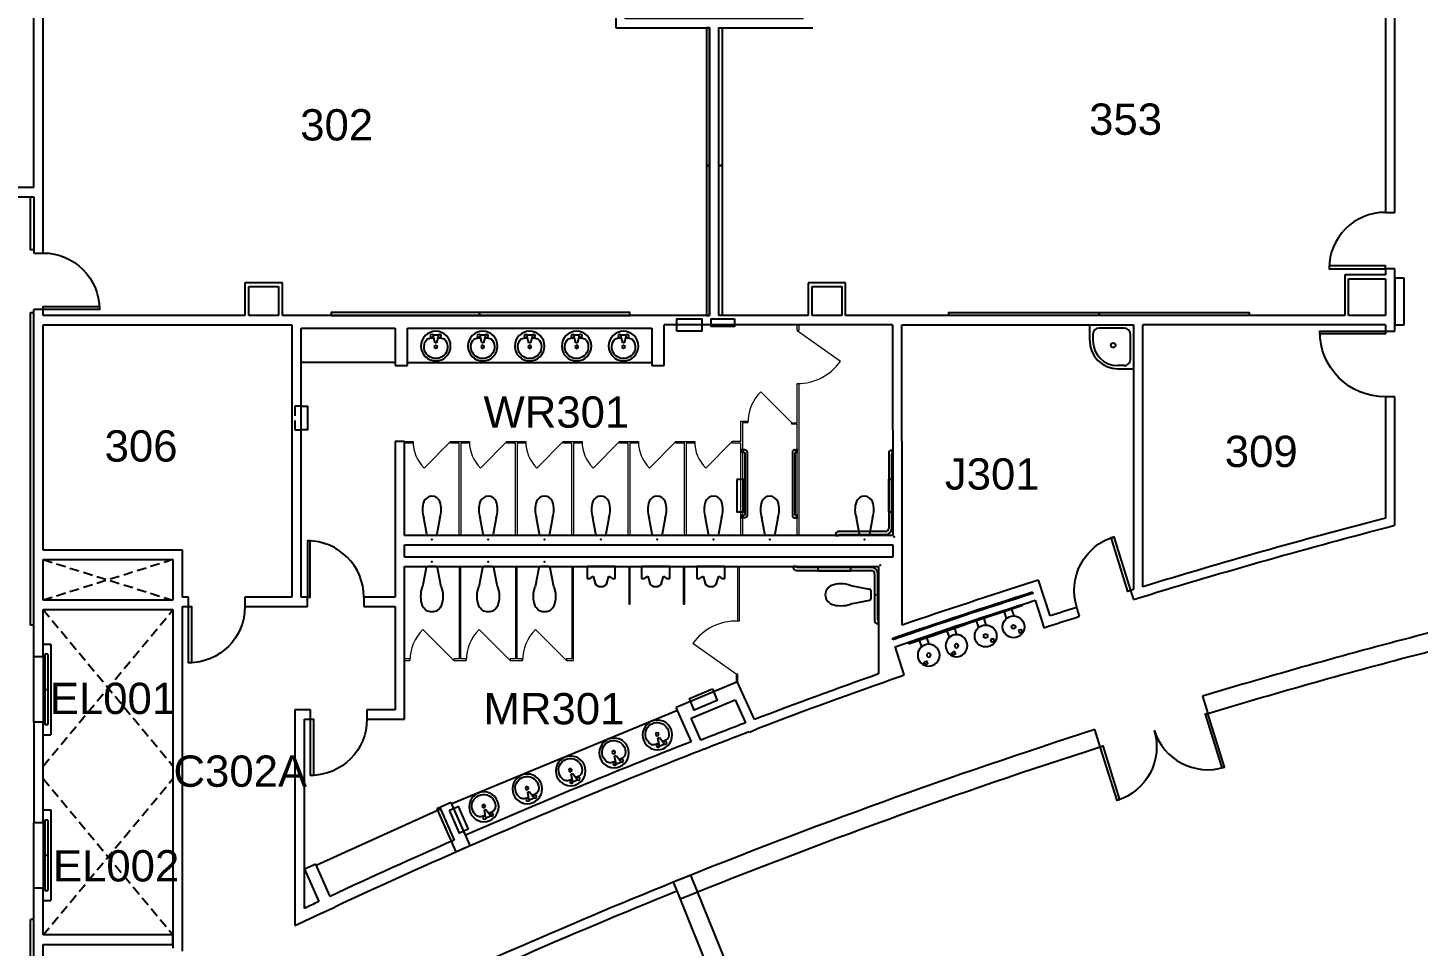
# Model space of a CAD drawing. Header units: inches. Extents: x 0 to 4788, y -1578 to 1209.
# Drawn here: x 1280 to 2169, y -397 to 190 of the extents above; entities that cross this region are included whole.
import ezdxf

# ---------------------------------------------------------------- set-up
doc = ezdxf.new("R2010")
doc.units = ezdxf.units.IN
doc.header["$LTSCALE"] = 48
doc.header["$MEASUREMENT"] = 0
doc.linetypes.add('HIDDEN2', pattern=[0.1875, 0.125, -0.0625])
for name, color, linetype, lineweight in [('A-Anno-Note', 231, 'Continuous', 25), ('A-FLOR-CASE', 3, 'Continuous', 25), ('A-FLOR-FIXT', 3, 'Continuous', 25), ('A-FLOR-PFIX', 3, 'Continuous', 25), ('A-FLOR-TPTN', 4, 'Continuous', 18)]:
    doc.layers.add(name, color=color, linetype=linetype, lineweight=lineweight)
for name, color, linetype in [('a-below', 1, 'Continuous'), ('A-DOOR', 4, 'Continuous'), ('A-FLOR-EVTR', 3, 'Continuous'), ('A-WALL', 5, 'Continuous')]:
    doc.layers.add(name, color=color, linetype=linetype)
doc.styles.add('ATT', font='txt')

# ---------------------------------------------------------------- blocks, each defined once
blk = doc.blocks.new('JANP01')
for p, q in [((-28, -10), (-28, 0)), ((-26, -6), (-26, -10)), ((-6, -2), (-22, -2)), ((-2, -22), (-2, -6)), ((-6, -26), (-10, -26)), ((-10, -28), (0, -28))]:
    blk.add_line(p, q)
blk.add_circle((-13, -13), 1.5)
for centre, radius, start, end in [((-22, -6), 4, 90.00043, 179.99802), ((-6, -6), 4, 0.00175, 89.99777), ((-10, -10), 18, 179.99987, 269.99981), ((-10, -10), 16, 179.99987, 269.99981), ((-6, -22), 4, 269.99658, 359.99928)]:
    blk.add_arc(centre, radius, start, end)
blk = doc.blocks.new('GBP01')
for p, q in [((-55.5, -1), (-55.5, -1.5)), ((-53.3, -1), (-55.5, -1)), ((-53.5, -3.5), (-5.5, -3.5)), ((-53.3, -1.125), (-53.3, -1)), ((-5.5, -1.5), (-52.925, -1.5)), ((-3.5, -5.5), (-3.5, -35.5)), ((-1.5, -35.125), (-1.5, -5.5)), ((-1, -35.5), (-1.125, -35.5)), ((-1, -37.5), (-1, -35.5)), ((-1.5, -37.5), (-1, -37.5))]:
    blk.add_line(p, q)
for centre, radius, start, end in [((-53.5, -1.5), 2, 180.000008, 270.000006), ((-52.925, -1.125), 0.375, 180.000008, 270.000006), ((-5.5, -5.5), 4, 0.000006, 90.000003), ((-5.5, -5.5), 2, 0.000006, 90.000003), ((-1.5, -35.5), 2, 180.000008, 270.000006), ((-1.125, -35.125), 0.375, 180.000008, 270.000006)]:
    blk.add_arc(centre, radius, start, end)
blk.add_point((0, 0))
blk = doc.blocks.new('WCP02')
for p, q in [((3, -2.67), (3, 2.67)), ((3.81, 3.66), (16, 6)), ((16, -6), (3.81, -3.66))]:
    blk.add_line(p, q)
for centre, radius, start, end in [((4, 2.67), 1, 100.8851, 180), ((22, -11.37), 18.38, 70.94899, 109.051), ((25.5, 0), 6.5, 292.61842, 67.38013), ((4, -2.67), 1, 180, 259.1149), ((22, 11.37), 18.38, 250.94899, 289.05101)]:
    blk.add_arc(centre, radius, start, end)
blk.add_point((0, 0))
blk = doc.blocks.new('15PLAV05')
at = {"color": 0, "linetype": 'ByBlock'}
for p, q in [((2.5, -1.5), (2.5, 1.5)), ((7.5, 0.5), (3.5, 1.5)), ((4.5, 1.25), (4.5, 3.741657)), ((7.5, -0.5), (7.5, 0.5)), ((3.5, -1.5), (7.5, -0.5)), ((4.5, -3.741657), (4.5, -1.25))]:
    blk.add_line(p, q, dxfattribs=at)
for centre, radius in [((9.5, 0), 9.5), ((3, 2.5), 1), ((10, 0), 1), ((3, -2.5), 1)]:
    blk.add_circle(centre, radius, dxfattribs=at)
for centre, radius, start, end in [((7.5, 3.741657), 3, 123.748989, 180), ((10, 0), 7.5, 236.251011, 123.748989), ((7.5, -3.741657), 3, 180, 236.251011)]:
    blk.add_arc(centre, radius, start, end, dxfattribs=at)
at = {"color": 0, "linetype": 'ByBlock', "style": 'ATT'}
for tag, p, flags in [('ITEM', (0, -18), 3), ('ROOM_NUMBER', (0, -27), 1)]:
    blk.add_attdef(tag, p, '', height=6, dxfattribs=dict(at, flags=flags))
blk = doc.blocks.new('urnp01')
for p, q in [((-9, -7.5), (-9, 0)), ((-9, 0), (9, 0)), ((9, 0), (9, -7.5)), ((-7, -7.5), (-9, -7.5)), ((-5, -6), (-7, -7.5)), ((-3.69, -10.59), (-5, -6)), ((5, -6), (3.69, -10.59)), ((7, -7.5), (5, -6)), ((9, -7.5), (7, -7.5))]:
    blk.add_line(p, q)
blk.add_arc((0, -8.97), 4.03, 203.68783, 336.31411)
blk.add_point((0, 0))
blk = doc.blocks.new('GBP42')
for p, q in [((-19.75, 0), (-22.25, 0)), ((-22.25, 0), (-22.25, -0.25)), ((-19.75, 0), (-19.75, -0.25)), ((22.25, 0), (19.75, 0)), ((19.75, 0), (19.75, -0.25)), ((22.25, 0), (22.25, -0.25)), ((-22.25, -0.25), (-19.75, -0.25)), ((-21.75, -1.5), (-21.75, -0.25)), ((-20.25, -0.75), (-20.25, -0.25)), ((-20.25, -3), (20.25, -3)), ((-19.5, -1.5), (19.5, -1.5)), ((19.75, -0.25), (22.25, -0.25)), ((20.25, -0.75), (20.25, -0.25)), ((21.75, -1.5), (21.75, -0.25))]:
    blk.add_line(p, q)
for centre, radius, start, end in [((-20.25, -1.5), 1.5, 180, 270), ((-19.5, -0.75), 0.75, 180, 270), ((19.5, -0.75), 0.75, 270, 360), ((20.25, -1.5), 1.5, 270, 360)]:
    blk.add_arc(centre, radius, start, end)
blk = doc.blocks.new('$ELKAYEDFPBM117C')
at = {"layer": 'A-FLOR-FIXT'}
for p, q in [((-19.25, -1), (-19.25, 0)), ((19.25, -1), (19.25, 0)), ((19.25, -1), (-19.25, -1)), ((-11.88, -5.46), (-11.88, -1)), ((-6.88, -5.46), (-6.88, -1)), ((6.88, -5.46), (6.88, -1)), ((11.88, -5.46), (11.88, -1)), ((-7.02, -16.66), (-7.02, -15.34)), ((-5.68, -15.25), (-6.73, -15.09)), ((-5.68, -16.75), (-6.73, -16.91)), ((11.73, -16.66), (11.73, -15.34)), ((13.07, -15.25), (12.02, -15.09)), ((13.07, -16.75), (12.02, -16.91))]:
    blk.add_line(p, q, dxfattribs=at)
for centre, radius in [((-9.38, -12), 7), ((9.38, -12), 7), ((-9.38, -12), 1.25), ((9.38, -12), 1.25)]:
    blk.add_circle(centre, radius, dxfattribs=at)
for centre, radius, start, end in [((-6.77, -15.34), 0.25, 81.31851, 180), ((-6.77, -16.66), 0.25, 180, 278.68191), ((-5.68, -16), 0.75, 269.99697, 90), ((11.98, -15.34), 0.25, 81.31851, 180), ((11.98, -16.66), 0.25, 180, 278.68191), ((13.07, -16), 0.75, 269.99697, 90)]:
    blk.add_arc(centre, radius, start, end, dxfattribs=at)
blk = doc.blocks.new('*U419')
at = {"linetype": 'ByBlock', "lineweight": -2}
for p, q in [((83.66, 0), (6.2, 0)), ((83.66, -6), (83.66, 0)), ((129.66, 0), (125.66, 0)), ((165.66, 0), (161.66, 0)), ((165.66, -6), (165.66, 0)), ((423.66, 0), (201.66, 0)), ((534.66, 0), (429.66, 0)), ((556.16, 0), (537.16, 0)), ((677.66, 0), (558.66, 0)), ((717.66, 0), (713.66, 0)), ((726.66, 0), (723.66, 0)), ((726.66, -6), (726.66, 0)), ((1.57, -6), (83.66, -6)), ((125.66, 0), (125.66, -6)), ((125.66, -6), (159.16, -6)), ((159.16, 0), (135.66, 0)), ((159.16, -6), (165.66, -6)), ((201.66, 0), (201.66, -6)), ((201.66, -6), (535.91, -6)), ((535.91, -6), (677.66, -6)), ((677.66, -6), (677.66, 0)), ((713.66, 0), (713.66, -6)), ((713.66, -6), (726.66, -6))]:
    blk.add_line(p, q, dxfattribs=at)
at = {"lineweight": -2}
for p, q in [((83.66, 0), (6.2, 0)), ((83.66, -6), (83.66, 0)), ((129.66, 0), (125.66, 0)), ((165.66, 0), (161.66, 0)), ((165.66, -6), (165.66, 0)), ((423.66, 0), (201.66, 0)), ((534.66, 0), (429.66, 0)), ((556.16, 0), (537.16, 0)), ((677.66, 0), (558.66, 0)), ((717.66, 0), (713.66, 0)), ((726.66, 0), (723.66, 0)), ((726.66, -6), (726.66, 0)), ((1.57, -6), (83.66, -6)), ((125.66, 0), (125.66, -6)), ((125.66, -6), (159.16, -6)), ((159.16, 0), (135.66, 0)), ((159.16, -6), (165.66, -6)), ((201.66, 0), (201.66, -6)), ((201.66, -6), (535.91, -6)), ((535.91, -6), (677.66, -6)), ((677.66, -6), (677.66, 0)), ((713.66, 0), (713.66, -6)), ((713.66, -6), (726.66, -6))]:
    blk.add_line(p, q, dxfattribs=at)
blk = doc.blocks.new('*U423')
at = {"linetype": 'ByBlock', "lineweight": -2}
for p, q in [((26, 0), (0, 0)), ((0, -6), (26, -6)), ((26, -6), (26, 0)), ((62, 0), (62, -6)), ((66, 0), (62, 0)), ((62, -6), (66, -6))]:
    blk.add_line(p, q, dxfattribs=at)
at = {"lineweight": -2}
for p, q in [((26, 0), (0, 0)), ((0, -6), (26, -6)), ((26, -6), (26, 0)), ((62, 0), (62, -6)), ((66, 0), (62, 0)), ((62, -6), (66, -6))]:
    blk.add_line(p, q, dxfattribs=at)
blk = doc.blocks.new('*U432')
at = {"linetype": 'ByBlock', "lineweight": -2}
for p, q in [((190, 0), (6, 0)), ((6, -6), (190, -6))]:
    blk.add_line(p, q, dxfattribs=at)
at = {"lineweight": -2}
for p, q in [((190, 0), (6, 0)), ((6, -6), (190, -6))]:
    blk.add_line(p, q, dxfattribs=at)
blk = doc.blocks.new('*U435')
at = {"linetype": 'ByBlock', "lineweight": -2}
for p, q in [((0, 0), (155, 0)), ((309, 0), (161, 0)), ((315, 0), (367.75, 0)), ((367.75, 0), (461, 0)), ((0, -6), (23.5, -6)), ((26, -6), (315, -6)), ((315, -6), (345, -6)), ((347.5, -6), (366.5, -6)), ((369, -6), (426, -6)), ((432, -6), (469, -6))]:
    blk.add_line(p, q, dxfattribs=at)
at = {"lineweight": -2}
for p, q in [((0, 0), (155, 0)), ((309, 0), (161, 0)), ((315, 0), (367.75, 0)), ((367.75, 0), (461, 0)), ((0, -6), (23.5, -6)), ((26, -6), (315, -6)), ((315, -6), (345, -6)), ((347.5, -6), (366.5, -6)), ((369, -6), (426, -6)), ((432, -6), (469, -6))]:
    blk.add_line(p, q, dxfattribs=at)
blk = doc.blocks.new('*U528')
at = {"linetype": 'ByBlock', "lineweight": -2}
for p, q in [((0, 0), (0, -6)), ((0, 0), (62, 0)), ((0, -6), (30, -6)), ((36, -6), (62, -6)), ((62, 0), (222, 0)), ((68, -6), (212, -6)), ((218, -6), (222, -6)), ((222, -6), (222, 0)), ((258, 0), (258, -6)), ((294, 0), (258, 0)), ((258, -6), (506, -6)), ((300, 0), (617, 0)), ((512, -6), (617, -6)), ((617, 0), (806, 0)), ((619.5, -6), (638.5, -6)), ((641, -6), (800, -6))]:
    blk.add_line(p, q, dxfattribs=at)
at = {"lineweight": -2}
for p, q in [((0, 0), (0, -6)), ((0, 0), (62, 0)), ((0, -6), (30, -6)), ((36, -6), (62, -6)), ((62, 0), (222, 0)), ((68, -6), (212, -6)), ((218, -6), (222, -6)), ((222, -6), (222, 0)), ((258, 0), (258, -6)), ((294, 0), (258, 0)), ((258, -6), (506, -6)), ((300, 0), (617, 0)), ((512, -6), (617, -6)), ((617, 0), (806, 0)), ((619.5, -6), (638.5, -6)), ((641, -6), (800, -6))]:
    blk.add_line(p, q, dxfattribs=at)
blk = doc.blocks.new('*U504')
at = {"linetype": 'ByBlock', "lineweight": -2}
for p, q in [((7, 0), (-3, 0)), ((7, -6), (7, 0)), ((43, 0), (43, -6)), ((101, 0), (43, 0)), ((167, 0), (107, 0)), ((213, 0), (203, 0)), ((3, -6), (7, -6)), ((43, -6), (167, -6)), ((167, -6), (167, 0)), ((203, 0), (203, -6)), ((203, -6), (207, -6))]:
    blk.add_line(p, q, dxfattribs=at)
at = {"lineweight": -2}
for p, q in [((7, 0), (-3, 0)), ((7, -6), (7, 0)), ((43, 0), (43, -6)), ((101, 0), (43, 0)), ((167, 0), (107, 0)), ((213, 0), (203, 0)), ((3, -6), (7, -6)), ((43, -6), (167, -6)), ((167, -6), (167, 0)), ((203, 0), (203, -6)), ((203, -6), (207, -6))]:
    blk.add_line(p, q, dxfattribs=at)
blk = doc.blocks.new('*U506')
at = {"linetype": 'ByBlock', "lineweight": -2}
for p, q in [((54.04, 3), (-6, 3)), ((120.04, 3), (60.04, 3)), ((0, -3), (114.04, -3))]:
    blk.add_line(p, q, dxfattribs=at)
at = {"lineweight": -2}
for p, q in [((54.04, 3), (-6, 3)), ((120.04, 3), (60.04, 3)), ((0, -3), (114.04, -3))]:
    blk.add_line(p, q, dxfattribs=at)
blk = doc.blocks.new('*U518')
at = {"linetype": 'ByBlock', "lineweight": -2}
for p, q in [((23.5, 0), (0, 0)), ((0, -2.5), (26, -2.5))]:
    blk.add_line(p, q, dxfattribs=at)
at = {"lineweight": -2}
for p, q in [((23.5, 0), (0, 0)), ((0, -2.5), (26, -2.5))]:
    blk.add_line(p, q, dxfattribs=at)
blk = doc.blocks.new('*U519')
at = {"linetype": 'ByBlock', "lineweight": -2}
for p, q in [((32, 1.25), (6, 1.25)), ((6, -1.25), (29.5, -1.25))]:
    blk.add_line(p, q, dxfattribs=at)
at = {"lineweight": -2}
for p, q in [((32, 1.25), (6, 1.25)), ((6, -1.25), (29.5, -1.25))]:
    blk.add_line(p, q, dxfattribs=at)
blk = doc.blocks.new('*U449')
at = {"linetype": 'ByBlock', "lineweight": -2}
for p, q in [((20.25, 0), (1.25, 0)), ((-1.25, -2.5), (22.75, -2.5))]:
    blk.add_line(p, q, dxfattribs=at)
at = {"lineweight": -2}
for p, q in [((20.25, 0), (1.25, 0)), ((-1.25, -2.5), (22.75, -2.5))]:
    blk.add_line(p, q, dxfattribs=at)
blk = doc.blocks.new('*U450')
at = {"linetype": 'ByBlock', "lineweight": -2}
for p, q in [((18.5, 1.25), (-2.5, 1.25)), ((0, -1.25), (18.5, -1.25))]:
    blk.add_line(p, q, dxfattribs=at)
at = {"lineweight": -2}
for p, q in [((18.5, 1.25), (-2.5, 1.25)), ((0, -1.25), (18.5, -1.25))]:
    blk.add_line(p, q, dxfattribs=at)
blk = doc.blocks.new('*U451')
at = {"linetype": 'ByBlock', "lineweight": -2}
for p, q in [((27, 1.25), (6, 1.25)), ((6, -1.25), (24.5, -1.25))]:
    blk.add_line(p, q, dxfattribs=at)
at = {"lineweight": -2}
for p, q in [((27, 1.25), (6, 1.25)), ((6, -1.25), (24.5, -1.25))]:
    blk.add_line(p, q, dxfattribs=at)
blk = doc.blocks.new('*U452')
at = {"linetype": 'ByBlock', "lineweight": -2}
for p, q in [((-1.25, -2.5), (22.75, -2.5)), ((20.25, 0), (1.25, 0))]:
    blk.add_line(p, q, dxfattribs=at)
at = {"lineweight": -2}
for p, q in [((-1.25, -2.5), (22.75, -2.5)), ((20.25, 0), (1.25, 0))]:
    blk.add_line(p, q, dxfattribs=at)
blk = doc.blocks.new('*U453')
at = {"linetype": 'ByBlock', "lineweight": -2}
for p, q in [((27, 1.25), (6, 1.25)), ((6, -1.25), (24.5, -1.25))]:
    blk.add_line(p, q, dxfattribs=at)
at = {"lineweight": -2}
for p, q in [((27, 1.25), (6, 1.25)), ((6, -1.25), (24.5, -1.25))]:
    blk.add_line(p, q, dxfattribs=at)
blk = doc.blocks.new('*U131')
at = {"linetype": 'ByBlock', "lineweight": -2}
for p, q in [((175.48, 0), (6.28, 0)), ((8.11, -6), (175.48, -6))]:
    blk.add_line(p, q, dxfattribs=at)
at = {"lineweight": -2}
for p, q in [((175.48, 0), (6.28, 0)), ((8.11, -6), (175.48, -6))]:
    blk.add_line(p, q, dxfattribs=at)
blk = doc.blocks.new('*U132')
at = {"linetype": 'ByBlock', "lineweight": -2}
for p, q in [((0, 0), (103.22, 0)), ((9.98, -6), (67.22, -6)), ((73.22, -6), (103.22, -6)), ((103.22, -6), (103.22, 0))]:
    blk.add_line(p, q, dxfattribs=at)
at = {"lineweight": -2}
for p, q in [((0, 0), (103.22, 0)), ((9.98, -6), (67.22, -6)), ((73.22, -6), (103.22, -6)), ((103.22, -6), (103.22, 0))]:
    blk.add_line(p, q, dxfattribs=at)
blk = doc.blocks.new('*U133')
at = {"linetype": 'ByBlock', "lineweight": -2}
for p, q in [((0, 0), (0, -6)), ((64, 0), (0, 0)), ((0, -6), (64, -6)), ((64, -6), (64, 0))]:
    blk.add_line(p, q, dxfattribs=at)
at = {"lineweight": -2}
for p, q in [((0, 0), (0, -6)), ((64, 0), (0, 0)), ((0, -6), (64, -6)), ((64, -6), (64, 0))]:
    blk.add_line(p, q, dxfattribs=at)
blk = doc.blocks.new('*U134')
at = {"linetype": 'ByBlock', "lineweight": -2}
for p, q in [((24, 0), (-6, 0)), ((250.35, 0), (30, 0)), ((0, -6), (26, -6)), ((32, -6), (248.35, -6))]:
    blk.add_line(p, q, dxfattribs=at)
at = {"lineweight": -2}
for p, q in [((24, 0), (-6, 0)), ((250.35, 0), (30, 0)), ((0, -6), (26, -6)), ((32, -6), (248.35, -6))]:
    blk.add_line(p, q, dxfattribs=at)
blk = doc.blocks.new('*U135')
at = {"linetype": 'ByBlock', "lineweight": -2}
for p, q in [((167.75, -2.46), (167.47, 3.53)), ((203.43, 5.21), (203.71, -0.78)), ((227.65, 0.52), (227.3, 6.51)), ((0, 0), (-6.2, 0)), ((-1.57, -6), (0, -6)), ((165.77, -2.55), (167.61, -2.47))]:
    blk.add_line(p, q, dxfattribs=at)
at = {"lineweight": -2}
for p, q in [((167.75, -2.46), (167.47, 3.53)), ((203.43, 5.21), (203.71, -0.78)), ((227.65, 0.52), (227.3, 6.51)), ((0, 0), (-6.2, 0)), ((-1.57, -6), (0, -6)), ((165.77, -2.55), (167.61, -2.47))]:
    blk.add_line(p, q, dxfattribs=at)
at = {"linetype": 'ByBlock', "lineweight": -2, "extrusion": (0, 0, -1)}
for start, end in [(267.58358, 270), (266.71938, 267.06428)]:
    blk.add_arc((0, 3972), 3972, start, end, dxfattribs=at)
at = {"lineweight": -2, "extrusion": (0, 0, -1)}
for start, end in [(267.58358, 270), (266.71938, 267.06428)]:
    blk.add_arc((0, 3972), 3972, start, end, dxfattribs=at)
at = {"linetype": 'ByBlock', "lineweight": -2}
for start, end in [(272.93533, 273.19398), (273.28039, 273.28062), (270, 272.29787), (272.41482, 272.41681)]:
    blk.add_arc((0, 3972), 3978, start, end, dxfattribs=at)
at = {"lineweight": -2}
for start, end in [(272.93533, 273.19398), (273.28039, 273.28062), (270, 272.29787), (272.41482, 272.41681)]:
    blk.add_arc((0, 3972), 3978, start, end, dxfattribs=at)
blk = doc.blocks.new('*U136')
at = {"linetype": 'ByBlock', "lineweight": -2}
for p, q in [((0, 0), (0, -6)), ((83, 0), (0, 0)), ((0, -6), (83, -6))]:
    blk.add_line(p, q, dxfattribs=at)
at = {"lineweight": -2}
for p, q in [((0, 0), (0, -6)), ((83, 0), (0, 0)), ((0, -6), (83, -6))]:
    blk.add_line(p, q, dxfattribs=at)
blk = doc.blocks.new('*U137')
at = {"linetype": 'ByBlock', "lineweight": -2}
for p, q in [((18, 0), (-6, 0)), ((0, -6), (18, -6)), ((18, -6), (18, 0)), ((54, 0), (54, -6)), ((58, 0), (54, 0)), ((54, -6), (64, -6))]:
    blk.add_line(p, q, dxfattribs=at)
at = {"lineweight": -2}
for p, q in [((18, 0), (-6, 0)), ((0, -6), (18, -6)), ((18, -6), (18, 0)), ((54, 0), (54, -6)), ((58, 0), (54, 0)), ((54, -6), (64, -6))]:
    blk.add_line(p, q, dxfattribs=at)
blk = doc.blocks.new('*U138')
at = {"linetype": 'ByBlock', "lineweight": -2}
for p, q in [((137.87, 0), (0, 0)), ((10.86, -6), (131.87, -6))]:
    blk.add_line(p, q, dxfattribs=at)
at = {"lineweight": -2}
for p, q in [((137.87, 0), (0, 0)), ((10.86, -6), (131.87, -6))]:
    blk.add_line(p, q, dxfattribs=at)
blk = doc.blocks.new('*U139')
at = {"linetype": 'ByBlock', "lineweight": -2}
for p, q in [((20, 0), (0, 0)), ((20, -6), (20, 0)), ((56, 0), (56, -6)), ((96, 0), (56, 0)), ((96, -6), (96, 0)), ((132, 0), (132, -6)), ((136, 0), (132, 0)), ((0, -6), (20, -6)), ((56, -6), (60, -6)), ((66, -6), (96, -6)), ((132, -6), (136, -6))]:
    blk.add_line(p, q, dxfattribs=at)
at = {"lineweight": -2}
for p, q in [((20, 0), (0, 0)), ((20, -6), (20, 0)), ((56, 0), (56, -6)), ((96, 0), (56, 0)), ((96, -6), (96, 0)), ((132, 0), (132, -6)), ((136, 0), (132, 0)), ((0, -6), (20, -6)), ((56, -6), (60, -6)), ((66, -6), (96, -6)), ((132, -6), (136, -6))]:
    blk.add_line(p, q, dxfattribs=at)
blk = doc.blocks.new('*U140')
at = {"linetype": 'ByBlock', "lineweight": -2}
for p, q in [((180, 0), (6, 0)), ((6, -6), (178, -6))]:
    blk.add_line(p, q, dxfattribs=at)
at = {"lineweight": -2}
for p, q in [((180, 0), (6, 0)), ((6, -6), (178, -6))]:
    blk.add_line(p, q, dxfattribs=at)
blk = doc.blocks.new('*U149')
at = {"linetype": 'ByBlock', "lineweight": -2}
for p, q in [((89, 0), (6, 0)), ((0, -6), (89, -6))]:
    blk.add_line(p, q, dxfattribs=at)
at = {"lineweight": -2}
for p, q in [((89, 0), (6, 0)), ((0, -6), (89, -6))]:
    blk.add_line(p, q, dxfattribs=at)
blk = doc.blocks.new('*U156')
at = {"linetype": 'ByBlock', "lineweight": -2}
for p, q in [((89, 0), (6, 0)), ((6, -6), (89, -6))]:
    blk.add_line(p, q, dxfattribs=at)
at = {"lineweight": -2}
for p, q in [((89, 0), (6, 0)), ((6, -6), (89, -6))]:
    blk.add_line(p, q, dxfattribs=at)
blk = doc.blocks.new('*U164')
at = {"linetype": 'ByBlock', "lineweight": -2}
for p, q in [((0, 0), (0, -30)), ((6, 0), (0, 0)), ((6, -30), (6, 0)), ((0, -30), (6, -30))]:
    blk.add_line(p, q, dxfattribs=at)
at = {"lineweight": -2}
for p, q in [((0, 0), (0, -30)), ((6, 0), (0, 0)), ((6, -30), (6, 0)), ((0, -30), (6, -30))]:
    blk.add_line(p, q, dxfattribs=at)
blk = doc.blocks.new('*U172')
at = {"linetype": 'ByBlock', "lineweight": -2}
for p, q in [((18.5, 1.25), (-2.5, 1.25)), ((0, -1.25), (18.5, -1.25))]:
    blk.add_line(p, q, dxfattribs=at)
at = {"lineweight": -2}
for p, q in [((18.5, 1.25), (-2.5, 1.25)), ((0, -1.25), (18.5, -1.25))]:
    blk.add_line(p, q, dxfattribs=at)
blk = doc.blocks.new('*U177')
at = {"linetype": 'ByBlock', "lineweight": -2}
for p, q in [((159, 0), (0, 0)), ((0, -6), (6, -6)), ((8.5, -6), (27.5, -6)), ((30, -6), (159, -6))]:
    blk.add_line(p, q, dxfattribs=at)
at = {"lineweight": -2}
for p, q in [((159, 0), (0, 0)), ((0, -6), (6, -6)), ((8.5, -6), (27.5, -6)), ((30, -6), (159, -6))]:
    blk.add_line(p, q, dxfattribs=at)
blk = doc.blocks.new('*U182')
at = {"linetype": 'ByBlock', "lineweight": -2}
for p, q in [((264.17, 8.97), (261.49, 8.79)), ((264.3, 7.23), (264.17, 8.97)), ((224.6, 0.47), (224.23, 6.46)), ((260.16, 8.7), (260.53, 2.71)), ((261.89, 2.8), (264.44, 2.98)), ((266.23, 7.4), (264.3, 7.23)), ((264.44, 2.98), (266.23, 7.4)), ((-12.13, -6), (0, -6))]:
    blk.add_line(p, q, dxfattribs=at)
at = {"lineweight": -2}
for p, q in [((264.17, 8.97), (261.49, 8.79)), ((264.3, 7.23), (264.17, 8.97)), ((224.6, 0.47), (224.23, 6.46)), ((260.16, 8.7), (260.53, 2.71)), ((261.89, 2.8), (264.44, 2.98)), ((266.23, 7.4), (264.3, 7.23)), ((264.44, 2.98), (266.23, 7.4)), ((-12.13, -6), (0, -6))]:
    blk.add_line(p, q, dxfattribs=at)
at = {"linetype": 'ByBlock', "lineweight": -2, "extrusion": (0, 0, -1)}
for start, end in [(266.6989, 270), (266.14965, 266.1692)]:
    blk.add_arc((0, 3894), 3894, start, end, dxfattribs=at)
at = {"lineweight": -2, "extrusion": (0, 0, -1)}
for start, end in [(266.6989, 270), (266.14965, 266.1692)]:
    blk.add_arc((0, 3894), 3894, start, end, dxfattribs=at)
at = {"linetype": 'ByBlock', "lineweight": -2}
for start, end in [(270, 273.30151), (273.8304, 273.85035)]:
    blk.add_arc((0, 3894), 3900, start, end, dxfattribs=at)
at = {"lineweight": -2}
for start, end in [(270, 273.30151), (273.8304, 273.85035)]:
    blk.add_arc((0, 3894), 3900, start, end, dxfattribs=at)
blk = doc.blocks.new('*U183')
at = {"linetype": 'ByBlock', "lineweight": -2}
for p, q in [((499.89, 32.22), (498.41, 43.62)), ((0, 11.5), (-8.36, 11.5)), ((142.5, 2.61), (141.97, 14.1)), ((213.9, 17.4), (214.42, 5.91)), ((-20.39, 0), (0, 0))]:
    blk.add_line(p, q, dxfattribs=at)
at = {"lineweight": -2}
for p, q in [((499.89, 32.22), (498.41, 43.62)), ((0, 11.5), (-8.36, 11.5)), ((142.5, 2.61), (141.97, 14.1)), ((213.9, 17.4), (214.42, 5.91)), ((-20.39, 0), (0, 0))]:
    blk.add_line(p, q, dxfattribs=at)
at = {"linetype": 'ByBlock', "lineweight": -2, "extrusion": (0, 0, -1)}
for start, end in [(262.62434, 266.84181), (267.90437, 270)]:
    blk.add_arc((0, 3894), 3882.5, start, end, dxfattribs=at)
at = {"lineweight": -2, "extrusion": (0, 0, -1)}
for start, end in [(262.62434, 266.84181), (267.90437, 270)]:
    blk.add_arc((0, 3894), 3882.5, start, end, dxfattribs=at)
at = {"linetype": 'ByBlock', "lineweight": -2}
for start, end in [(273.15662, 277.37566), (270, 272.0972)]:
    blk.add_arc((0, 3894), 3894, start, end, dxfattribs=at)
at = {"lineweight": -2}
for start, end in [(273.15662, 277.37566), (270, 272.0972)]:
    blk.add_arc((0, 3894), 3894, start, end, dxfattribs=at)
blk = doc.blocks.new('*U184')
at = {"linetype": 'ByBlock', "lineweight": -2}
for p, q in [((0, 0), (0, -12.12)), ((327.5, 0), (0, 0)), ((0, -12.12), (333.51, -12.12))]:
    blk.add_line(p, q, dxfattribs=at)
at = {"lineweight": -2}
for p, q in [((0, 0), (0, -12.12)), ((327.5, 0), (0, 0)), ((0, -12.12), (333.51, -12.12))]:
    blk.add_line(p, q, dxfattribs=at)
blk = doc.blocks.new('*U186')
at = {"linetype": 'ByBlock', "lineweight": -2}
for p, q in [((0, -6), (97.5, -6)), ((72, 0), (6, 0)), ((177.5, 0), (78, 0)), ((103.5, -6), (111.5, -6)), ((117.5, -6), (177.5, -6)), ((177.5, -6), (177.5, 0))]:
    blk.add_line(p, q, dxfattribs=at)
at = {"lineweight": -2}
for p, q in [((0, -6), (97.5, -6)), ((72, 0), (6, 0)), ((177.5, 0), (78, 0)), ((103.5, -6), (111.5, -6)), ((117.5, -6), (177.5, -6)), ((177.5, -6), (177.5, 0))]:
    blk.add_line(p, q, dxfattribs=at)
blk = doc.blocks.new('*U187')
at = {"linetype": 'ByBlock', "lineweight": -2}
for p, q in [((0, 0), (0, -6)), ((0.09, 0), (0, 0)), ((0, -6), (0.09, -6)), ((6.09, -6), (318.17, -6)), ((318.17, 0), (15.17, 0))]:
    blk.add_line(p, q, dxfattribs=at)
at = {"lineweight": -2}
for p, q in [((0, 0), (0, -6)), ((0.09, 0), (0, 0)), ((0, -6), (0.09, -6)), ((6.09, -6), (318.17, -6)), ((318.17, 0), (15.17, 0))]:
    blk.add_line(p, q, dxfattribs=at)
blk = doc.blocks.new('*U188')
at = {"linetype": 'ByBlock', "lineweight": -2}
for p, q in [((312.07, 0), (0, 0)), ((0, -6), (312.07, -6))]:
    blk.add_line(p, q, dxfattribs=at)
at = {"lineweight": -2}
for p, q in [((312.07, 0), (0, 0)), ((0, -6), (312.07, -6))]:
    blk.add_line(p, q, dxfattribs=at)
blk = doc.blocks.new('*U189')
at = {"linetype": 'ByBlock', "lineweight": -2, "extrusion": (0, 0, -1)}
for start, end in [(265.92882, 266.21827), (267.70271, 269.99987), (266.3337, 267.64114)]:
    blk.add_arc((0, 3971.75), 3971.75, start, end, dxfattribs=at)
at = {"lineweight": -2, "extrusion": (0, 0, -1)}
for start, end in [(265.92882, 266.21827), (267.70271, 269.99987), (266.3337, 267.64114)]:
    blk.add_arc((0, 3971.75), 3971.75, start, end, dxfattribs=at)
at = {"linetype": 'ByBlock', "lineweight": -2}
for start, end in [(272.4122, 273.66429), (273.77951, 273.92607), (270.04797, 272.29701)]:
    blk.add_arc((0, 3971.75), 3979, start, end, dxfattribs=at)
at = {"lineweight": -2}
for start, end in [(272.4122, 273.66429), (273.77951, 273.92607), (270.04797, 272.29701)]:
    blk.add_arc((0, 3971.75), 3979, start, end, dxfattribs=at)
blk = doc.blocks.new('*U190')
at = {"linetype": 'ByBlock', "lineweight": -2}
for p, q in [((24, 0), (0, 0)), ((0, 0), (0, -8)), ((0, -8), (24, -8))]:
    blk.add_line(p, q, dxfattribs=at)
at = {"lineweight": -2}
for p, q in [((24, 0), (0, 0)), ((0, 0), (0, -8)), ((0, -8), (24, -8))]:
    blk.add_line(p, q, dxfattribs=at)
blk = doc.blocks.new('*U191')
at = {"linetype": 'ByBlock', "lineweight": -2}
for p, q in [((0, 0), (0, -8)), ((24, 0), (0, 0)), ((0, -8), (26, -8))]:
    blk.add_line(p, q, dxfattribs=at)
at = {"lineweight": -2}
for p, q in [((0, 0), (0, -8)), ((24, 0), (0, 0)), ((0, -8), (26, -8))]:
    blk.add_line(p, q, dxfattribs=at)
blk = doc.blocks.new('*U192')
at = {"linetype": 'ByBlock', "lineweight": -2}
for p, q in [((31.4, 3), (7.39, 3)), ((5.87, -3), (21.24, -3))]:
    blk.add_line(p, q, dxfattribs=at)
at = {"lineweight": -2}
for p, q in [((31.4, 3), (7.39, 3)), ((5.87, -3), (21.24, -3))]:
    blk.add_line(p, q, dxfattribs=at)
blk = doc.blocks.new('*U193')
at = {"linetype": 'ByBlock', "lineweight": -2}
for p, q in [((39.48, 5), (-3.13, 5)), ((3.13, -5), (33.76, -5))]:
    blk.add_line(p, q, dxfattribs=at)
at = {"lineweight": -2}
for p, q in [((39.48, 5), (-3.13, 5)), ((3.13, -5), (33.76, -5))]:
    blk.add_line(p, q, dxfattribs=at)
blk = doc.blocks.new('*U194')
at = {"linetype": 'ByBlock', "lineweight": -2}
for p, q in [((230, 0), (0, 0)), ((6, -8), (66, -8)), ((74, -8), (230, -8))]:
    blk.add_line(p, q, dxfattribs=at)
at = {"lineweight": -2}
for p, q in [((230, 0), (0, 0)), ((6, -8), (66, -8)), ((74, -8), (230, -8))]:
    blk.add_line(p, q, dxfattribs=at)
blk = doc.blocks.new('*U195')
at = {"linetype": 'ByBlock', "lineweight": -2}
for p, q in [((68.69, 0), (0.07, 0)), ((22.21, -9.1), (22.89, -9.1))]:
    blk.add_line(p, q, dxfattribs=at)
at = {"lineweight": -2}
for p, q in [((68.69, 0), (0.07, 0)), ((22.21, -9.1), (22.89, -9.1))]:
    blk.add_line(p, q, dxfattribs=at)
blk = doc.blocks.new('*U214')
at = {"linetype": 'ByBlock', "lineweight": -2}
for p, q in [((0, 3), (0, -3)), ((0.4, 3), (0, 3)), ((22.5, 3), (6.41, 3)), ((0, -3), (0.06, -3)), ((6.07, -3), (32.33, -3))]:
    blk.add_line(p, q, dxfattribs=at)
at = {"lineweight": -2}
for p, q in [((0, 3), (0, -3)), ((0.4, 3), (0, 3)), ((22.5, 3), (6.41, 3)), ((0, -3), (0.06, -3)), ((6.07, -3), (32.33, -3))]:
    blk.add_line(p, q, dxfattribs=at)
blk = doc.blocks.new('*U223')
at = {"linetype": 'ByBlock', "lineweight": -2}
for p, q in [((53.92, 0), (45.92, 0)), ((194.42, 0), (59.92, 0)), ((2.52, -6), (39.91, -6)), ((45.91, -6), (194.41, -6))]:
    blk.add_line(p, q, dxfattribs=at)
at = {"lineweight": -2}
for p, q in [((53.92, 0), (45.92, 0)), ((194.42, 0), (59.92, 0)), ((2.52, -6), (39.91, -6)), ((45.91, -6), (194.41, -6))]:
    blk.add_line(p, q, dxfattribs=at)
blk = doc.blocks.new('*U224')
at = {"linetype": 'ByBlock', "lineweight": -2, "extrusion": (4.10394e-44, -1.80701e-44, -1)}
blk.add_arc((0, 4034.32), 4034.32, 268.62098, 269.95739, dxfattribs=at)
at = {"lineweight": -2, "extrusion": (4.10394e-44, -1.80701e-44, -1)}
blk.add_arc((0, 4034.32), 4034.32, 268.62098, 269.95739, dxfattribs=at)
at = {"linetype": 'ByBlock', "lineweight": -2}
blk.add_arc((0, 4034.32), 4040.32, 270.00008, 271.25979, dxfattribs=at)
at = {"lineweight": -2}
blk.add_arc((0, 4034.32), 4040.32, 270.00008, 271.25979, dxfattribs=at)
blk = doc.blocks.new('*U225')
at = {"linetype": 'ByBlock', "lineweight": -2}
for p, q in [((18.42, 3), (5.99, 3)), ((23.99, 3), (23.05, 3)), ((6, -3), (29.99, -3)), ((29.99, -3), (29.99, -0.01))]:
    blk.add_line(p, q, dxfattribs=at)
at = {"lineweight": -2}
for p, q in [((18.42, 3), (5.99, 3)), ((23.99, 3), (23.05, 3)), ((6, -3), (29.99, -3)), ((29.99, -3), (29.99, -0.01))]:
    blk.add_line(p, q, dxfattribs=at)
blk = doc.blocks.new('*U226')
at = {"linetype": 'ByBlock', "lineweight": -2}
for p, q in [((0, 0), (0, -3)), ((0, -3), (0.08, -3)), ((0.16, -3), (19.01, -3)), ((23.64, -3), (23.93, -3))]:
    blk.add_line(p, q, dxfattribs=at)
at = {"lineweight": -2}
for p, q in [((0, 0), (0, -3)), ((0, -3), (0.08, -3)), ((0.16, -3), (19.01, -3)), ((23.64, -3), (23.93, -3))]:
    blk.add_line(p, q, dxfattribs=at)
blk = doc.blocks.new('*U227')
at = {"linetype": 'ByBlock', "lineweight": -2}
for p, q in [((0, 0), (0, -0.08)), ((139.05, 2.43), (139.04, 2.43))]:
    blk.add_line(p, q, dxfattribs=at)
at = {"lineweight": -2}
for p, q in [((0, 0), (0, -0.08)), ((139.05, 2.43), (139.04, 2.43))]:
    blk.add_line(p, q, dxfattribs=at)
at = {"linetype": 'ByBlock', "lineweight": -2, "extrusion": (0, 0, -1)}
for centre, radius, start, end in [((0, 3975.96), 3975.96, 269.99997, 270), ((0, 3972), 3972, 268.56689, 269.95668), ((0, 3972), 3972, 267.99395, 268.4802)]:
    blk.add_arc(centre, radius, start, end, dxfattribs=at)
at = {"lineweight": -2, "extrusion": (0, 0, -1)}
for centre, radius, start, end in [((0, 3975.96), 3975.96, 269.99997, 270), ((0, 3972), 3972, 268.56689, 269.95668), ((0, 3972), 3972, 267.99395, 268.4802)]:
    blk.add_arc(centre, radius, start, end, dxfattribs=at)
at = {"linetype": 'ByBlock', "lineweight": -2}
for start, end in [(270.2206, 271.43808), (271.52464, 271.96671)]:
    blk.add_arc((0, 3972), 3978, start, end, dxfattribs=at)
at = {"lineweight": -2}
for start, end in [(270.2206, 271.43808), (271.52464, 271.96671)]:
    blk.add_arc((0, 3972), 3978, start, end, dxfattribs=at)
blk = doc.blocks.new('*U228')
at = {"linetype": 'ByBlock', "lineweight": -2}
for p, q in [((0, 0.27), (0, -4)), ((30.08, 4), (7.23, 4)), ((30.08, -4), (30.08, 4)), ((0, -4), (0.01, -4)), ((7.26, -4), (30.08, -4))]:
    blk.add_line(p, q, dxfattribs=at)
at = {"lineweight": -2}
for p, q in [((0, 0.27), (0, -4)), ((30.08, 4), (7.23, 4)), ((30.08, -4), (30.08, 4)), ((0, -4), (0.01, -4)), ((7.26, -4), (30.08, -4))]:
    blk.add_line(p, q, dxfattribs=at)
blk = doc.blocks.new('*U229')
at = {"linetype": 'ByBlock', "lineweight": -2}
for p, q in [((0, 4), (0, -4)), ((0.08, 4), (0, 4)), ((30.08, 4), (7.34, 4)), ((30.08, -4), (30.08, 4)), ((0, -4), (0.25, -4)), ((7.5, -4), (30.08, -4))]:
    blk.add_line(p, q, dxfattribs=at)
at = {"lineweight": -2}
for p, q in [((0, 4), (0, -4)), ((0.08, 4), (0, 4)), ((30.08, 4), (7.34, 4)), ((30.08, -4), (30.08, 4)), ((0, -4), (0.25, -4)), ((7.5, -4), (30.08, -4))]:
    blk.add_line(p, q, dxfattribs=at)
blk = doc.blocks.new('*U402')
at = {"linetype": 'ByBlock', "lineweight": -2}
for p, q in [((0, 5), (0, -5)), ((30.08, 5), (0, 5)), ((30.08, -5), (30.08, 5)), ((0, -5), (30.08, -5))]:
    blk.add_line(p, q, dxfattribs=at)
at = {"lineweight": -2}
for p, q in [((0, 5), (0, -5)), ((30.08, 5), (0, 5)), ((30.08, -5), (30.08, 5)), ((0, -5), (30.08, -5))]:
    blk.add_line(p, q, dxfattribs=at)
blk = doc.blocks.new('*U416')
at = {"linetype": 'ByBlock', "lineweight": -2, "extrusion": (4.10394e-44, -1.80701e-44, -1)}
blk.add_arc((0, 4028.32), 4028.32, 268.61639, 269.9577, dxfattribs=at)
at = {"lineweight": -2, "extrusion": (4.10394e-44, -1.80701e-44, -1)}
blk.add_arc((0, 4028.32), 4028.32, 268.61639, 269.9577, dxfattribs=at)
at = {"linetype": 'ByBlock', "lineweight": -2}
blk.add_arc((0, 4028.32), 4032.94, 270.04246, 271.38232, dxfattribs=at)
at = {"lineweight": -2}
blk.add_arc((0, 4028.32), 4032.94, 270.04246, 271.38232, dxfattribs=at)

msp = doc.modelspace()

# ---------------------------------------------------------------- linework, layer by layer
at = {"layer": 'a-below', "linetype": 'HIDDEN2'}
for p, q in [((1290, -282), (1373, -182)), ((1290, -182), (1373, -282)), ((1290, -390), (1373, -290)), ((1290, -290), (1373, -390))]:
    msp.add_line(p, q, dxfattribs=at)
for points in [[(1373, -150), (1290, -176)], [(1290, -150), (1373, -176)]]:
    msp.add_lwpolyline(points, dxfattribs=at)
at = {"layer": 'A-DOOR', "linetype": 'ByBlock', "lineweight": -2}
for points in [[(2148, 36), (2148, 37.75), (2112, 37.75), (2112, 36)], [(1290, 10), (1290, 11.75), (1326, 11.75), (1326, 10)], [(2148, -4), (2148, -5.75), (2106, -5.75), (2106, -4)], [(1459, -174), (1460.75, -174), (1460.75, -138), (1459, -138)], [(1985.1, -169.78), (1983.43, -170.31), (1972.7, -135.95), (1974.37, -135.42)], [(1383, -180), (1384.75, -180), (1384.75, -216), (1383, -216)], [(2034.52, -248.32), (2032.85, -248.84), (2043.54, -283.22), (2045.21, -282.7)], [(1461, -252), (1462.75, -252), (1462.75, -288), (1461, -288)], [(1965.77, -269.69), (1967.44, -269.17), (1978.12, -303.55), (1976.45, -304.07)]]:
    msp.add_lwpolyline(points, close=True, dxfattribs=at)
for centre, start, end in [((2148, 36), 90, 180), ((1459, -174), 0, 90), ((2034.52, -248.32), 197.26401, 287.26401)]:
    msp.add_arc(centre, 36, start, end, dxfattribs=at)
at = {"layer": 'A-DOOR', "linetype": 'ByBlock', "lineweight": -2, "extrusion": (0, 0, -1)}
for centre, radius, start, end in [((-1290, 10), 36, 90, 180), ((-2148, -4), 42, 270, 0), ((-1985.1, -169.78), 36, 342.64435, 72.64435), ((-1383, -180), 36, 180, 270), ((-1461, -252), 36, 180, 270), ((-1965.77, -269.69), 36, 162.73599, 252.73599)]:
    msp.add_arc(centre, radius, start, end, dxfattribs=at)
at = {"layer": 'A-FLOR-CASE'}
for p, q in [((1523, -24), (1679, -24)), ((1464.63, -345.37), (1543.92, -309.27))]:
    msp.add_line(p, q, dxfattribs=at)
for points in [[(1716, 102), (1716, 190), (1714, 190), (1714, 102)], [(1722, 102), (1722, 190), (1724, 190), (1724, 102)], [(1716, 6), (1716, 102), (1714, 102), (1714, 6)], [(1722, 6), (1722, 102), (1724, 102), (1724, 6)], [(1474.17, 6), (1569, 6), (1569, 8), (1474.17, 8)], [(1569, 6), (1665, 6), (1665, 8), (1569, 8)], [(1695, -4), (1695, 4), (1711, 4), (1711, -4)], [(1732, 4), (1732, -1), (1717, -1), (1717, 4)], [(1965.02, 6), (1869.02, 6), (1869.02, 8), (1965.02, 8)], [(2061.02, 6), (1965.02, 6), (1965.02, 8), (2061.02, 8)], [(1733.37, -98.74), (1733.37, -119.49), (1737.7, -119.49), (1737.7, -98.74)], [(1717.86, -232.68), (1720.92, -240.07), (1706.14, -246.2), (1703.08, -238.81)], [(1549.77, -310.23), (1555.25, -307.8), (1561.74, -322.42), (1556.25, -324.86)]]:
    msp.add_lwpolyline(points, close=True, dxfattribs=at)
for points in [[(1515, -24), (1455, -24)], [(1455, -52), (1459, -52), (1459, -67), (1455, -67)], [(1833, -98.74), (1830.37, -98.74), (1830.37, -119.49), (1833, -119.49)], [(1806.16, -154.5), (1806.16, -157.5), (1785.41, -157.5), (1785.41, -154.5)], [(1806.16, -154.5), (1806.16, -157.5), (1785.41, -157.5), (1785.41, -154.5)], [(1551.24, -306.02), (1695.41, -246.31)]]:
    msp.add_lwpolyline(points, dxfattribs=at)
at = {"layer": 'A-FLOR-CASE', "linetype": 'HIDDEN2'}
msp.add_lwpolyline([(1455, -52), (1451, -52), (1451, -67), (1455, -67)], dxfattribs=at)
at = {"layer": 'A-FLOR-EVTR'}
for p, q in [((1290, -204), (1295, -204)), ((1295, -204), (1295, -262)), ((1291, -210.5), (1291, -255.5)), ((1293, -210.5), (1291, -210.5)), ((1293, -210.5), (1293, -255.5)), ((1291, -233), (1293, -233)), ((1291, -255.5), (1293, -255.5)), ((1290, -262), (1295, -262)), ((1290, -310), (1295, -310)), ((1295, -310), (1295, -368)), ((1291, -316.5), (1291, -361.5)), ((1293, -316.5), (1291, -316.5)), ((1293, -316.5), (1293, -361.5)), ((1291, -339), (1293, -339)), ((1291, -361.5), (1293, -361.5)), ((1290, -368), (1295, -368))]:
    msp.add_line(p, q, dxfattribs=at)
for points in [[(1284, -254), (1284, -212)], [(1290, -212), (1290, -254)], [(1284, -360), (1284, -318)], [(1290, -318), (1290, -360)]]:
    msp.add_lwpolyline(points, dxfattribs=at)
at = {"layer": 'A-FLOR-TPTN'}
for p, q in [((1772, -3.5), (1799.68, -23.24)), ((1736, -61.5), (1740.5, -61.5)), ((1736, -74.5), (1736, -61.5)), ((1740.5, -61.5), (1740.5, -62.5)), ((1740.5, -62.5), (1737, -62.5)), ((1737, -62.5), (1737, -134.5)), ((1730.5, -75.5), (1730.5, -74.5)), ((1736, -75.5), (1730.5, -75.5)), ((1736, -134.5), (1736, -75.5)), ((1734, -189.28), (1734, -154.5)), ((1735, -154.5), (1735, -189.28)), ((1733, -223.28), (1705.32, -203.54)), ((1524.5, -213.5), (1521, -213.5)), ((1733, -223.28), (1733, -228.59)), ((1734, -228.08), (1734, -223.28))]:
    msp.add_line(p, q, dxfattribs=at)
for points in [[(1773, 0), (1773, -3.5), (1772, -3.5), (1772, 0)], [(1768.5, -62.5), (1768.5, -62.5), (1748.7, -42.7)], [(1772, -134.5), (1772, -63.5), (1768.5, -63.5), (1768.5, -62.5), (1772, -62.5), (1772, -37.5), (1773, -37.5), (1773, -134.5)], [(1550.5, -74.5), (1550.5, -74.5), (1533.53, -91.47)], [(1556, -134.5), (1556, -75.5), (1550.5, -75.5), (1550.5, -74.5), (1562.5, -74.5), (1562.5, -75.5), (1557, -75.5), (1557, -134.5)], [(1586.5, -74.5), (1586.5, -74.5), (1569.53, -91.47)], [(1592, -134.5), (1592, -75.5), (1586.5, -75.5), (1586.5, -74.5), (1598.5, -74.5), (1598.5, -75.5), (1593, -75.5), (1593, -134.5)], [(1622.5, -74.5), (1622.5, -74.5), (1605.53, -91.47)], [(1628, -134.5), (1628, -75.5), (1622.5, -75.5), (1622.5, -74.5), (1634.5, -74.5), (1634.5, -75.5), (1629, -75.5), (1629, -134.5)], [(1658.5, -74.5), (1658.5, -74.5), (1641.53, -91.47)], [(1664, -134.5), (1664, -75.5), (1658.5, -75.5), (1658.5, -74.5), (1670.5, -74.5), (1670.5, -75.5), (1665, -75.5), (1665, -134.5)], [(1694.5, -74.5), (1694.5, -74.5), (1677.53, -91.47)], [(1700, -134.5), (1700, -75.5), (1694.5, -75.5), (1694.5, -74.5), (1706.5, -74.5), (1706.5, -75.5), (1701, -75.5), (1701, -134.5)], [(1730.5, -74.5), (1730.5, -74.5), (1713.53, -91.47)], [(1736, -74.5), (1730.5, -74.5)], [(1556, -154.5), (1556, -213.5), (1552.5, -213.5), (1552.5, -214.5), (1560.5, -214.5), (1560.5, -213.5), (1557, -213.5), (1557, -154.5)], [(1592, -154.5), (1592, -213.5), (1588.5, -213.5), (1588.5, -214.5), (1596.5, -214.5), (1596.5, -213.5), (1593, -213.5), (1593, -154.5)], [(1628, -154.5), (1628, -213.5), (1624.5, -213.5), (1624.5, -214.5), (1629, -214.5), (1629, -214.5), (1629, -214.5), (1629, -154.5)], [(1664.33, -154.5), (1664.33, -178.5), (1664.33, -178.5), (1664.33, -178.5), (1665.33, -178.5), (1665.33, -178.5), (1665.33, -178.5), (1665.33, -154.5)], [(1699.17, -154.5), (1699.17, -177.5), (1699.17, -177.5), (1699.17, -178.5), (1700.17, -178.5), (1700.17, -178.5), (1700.17, -178.5), (1700.17, -154.5)], [(1552.5, -214.5), (1552.5, -214.5), (1532.7, -194.7)], [(1588.5, -214.5), (1588.5, -214.5), (1568.7, -194.7)], [(1624.5, -214.5), (1624.5, -214.5), (1604.7, -194.7)], [(1735, -189.28), (1734, -189.28)], [(1734, -223.28), (1733, -223.28)]]:
    msp.add_lwpolyline(points, dxfattribs=at)
at = {"layer": 'A-FLOR-TPTN', "elevation": 0}
for points in [[(1521, -74.5), (1521, -74.5), (1521, -74.5), (1521, -74.5), (1526.5, -74.5), (1526.5, -75.5), (1521, -75.5), (1521, -75.5)], [(1521, -214.5), (1521, -214.5), (1521, -214.5), (1521, -214.5), (1524.5, -214.5), (1524.5, -213.5), (1521, -213.5), (1521, -213.5)]]:
    msp.add_lwpolyline(points, dxfattribs=at)
at = {"layer": 'A-FLOR-TPTN'}
for centre, radius, start, end in [((1772, -3.5), 34, 270, 324.50854), ((1768.5, -62.5), 28, 135, 180), ((1550.5, -74.5), 24, 180, 225), ((1586.5, -74.5), 24, 180, 225), ((1622.5, -74.5), 24, 180, 225), ((1658.5, -74.5), 24, 180, 225), ((1694.5, -74.5), 24, 180, 225), ((1730.5, -74.5), 24, 180, 225), ((1552.5, -214.5), 28, 135, 180), ((1588.5, -214.5), 28, 135, 180), ((1624.5, -214.5), 28, 135, 180), ((1733.04, -223.33), 34.06, 88.38651, 144.48374)]:
    msp.add_arc(centre, radius, start, end, dxfattribs=at)
at = {"layer": 'A-WALL'}
for p, q in [((1282, 8), (1284, 8)), ((1449, 0), (1449, -7.5))]:
    msp.add_line(p, q, dxfattribs=at)
for points in [[(1284, 48), (1282, 48), (1282, 82)], [(1282, -191.97), (1282, 8)], [(1284, -191.97), (1282, -191.97)], [(1284, -380.03), (1282, -380.03)], [(1282, -461.25), (1282, -380.03)]]:
    msp.add_lwpolyline(points, dxfattribs=at)

# ---------------------------------------------------------------- block references
at = {"layer": 'A-FLOR-FIXT'}
for name, p, xscale, rotation in [('GBP42', (1737, -101.5), -1, 90), ('WCP02', (1538.5, -151.5), -1, 90), ('WCP02', (1574.5, -151.5), -1, 90), ('WCP02', (1610.5, -151.5), -1, 90), ('urnp01', (1646.67, -154.5), -1, 359.9999938249241), ('urnp01', (1681.5, -154.5), -1, 359.9999938249241), ('urnp01', (1716.83, -154.5), -1, 359.9999938249241), ('$ELKAYEDFPBM117C', (1861.13, -196.71), -0.9999999999999997, 18.71201777897274)]:
    msp.add_blockref(name, p, dxfattribs=dict(at, xscale=xscale, rotation=rotation))
for name, p, rotation in [('GBP42', (1772, -101.5), 270), ('GBP01', (1834, -135.5), 270), ('WCP02', (1822, -172.5), 180), ('$ELKAYEDFPBM117C', (1897.66, -184.52), 18.21196071729244)]:
    msp.add_blockref(name, p, dxfattribs=dict(at, rotation=rotation))
at = {"layer": 'A-FLOR-FIXT', "xscale": 0.8620689655172384, "yscale": 0.8620689655172384, "zscale": 0.8620689655172413, "rotation": 90}
for p in [(1538.5, -137.09), (1574.5, -137.09), (1610.5, -137.09), (1646.5, -137.09), (1682.5, -137.09), (1718.5, -137.09), (1754.5, -137.09), (1815, -137.09)]:
    msp.add_blockref('WCP02', p, dxfattribs=at)
at = {"layer": 'A-FLOR-FIXT'}
msp.add_blockref('GBP01', (1825, -153.5), dxfattribs=at)
at = {"layer": 'A-FLOR-PFIX'}
for p, xscale, rotation in [((1541, -4), -0.9999999999999986, 89.9996981376552), ((1571, -4), -0.9999999999999986, 89.9996981376552), ((1601, -4), -0.9999999999999986, 89.9996981376552), ((1631, -4), -0.9999999999999986, 89.9996981376552), ((1661, -4), -0.9999999999999986, 89.9996981376552), ((1686.53, -270.82), -0.9999999999999997, 293.9182968660002), ((1658.81, -282.3), -0.9999999999999997, 293.9182968660002), ((1631.08, -293.78), -0.9999999999999997, 293.9182968660002), ((1603.36, -305.27), -0.9999999999999997, 293.9182968660002), ((1575.63, -316.75), -0.9999999999999997, 293.9182968660002)]:
    msp.add_blockref('15PLAV05', p, dxfattribs=dict(at, xscale=xscale, rotation=rotation))
msp.add_blockref('JANP01', (1987, 0), dxfattribs=at)
at = {"layer": 'A-WALL'}
for name, p, rotation in [('*U419', (2148, -129.66), 90), ('*U528', (1284, -212), 90), ('*U504', (1656, 193), 90), ('*U506', (1776.04, 193), 180.0000000000097), ('*U432', (1716, 0), 90), ('*U423', (1284, 82), 180), ('*U449', (1441.75, 24.5), 179.9999999994677), ('*U451', (1420.25, 0), 90), ('*U450', (1441.75, 24.5), 270), ('*U452', (1801.75, 24.5), 179.9999999994677), ('*U453', (1780.25, 0), 90), ('*U172', (1801.75, 24.5), 270), ('*U518', (2148, 29.5), 179.9999999994671), ('*U519', (2123.25, 0), 90), ('*U164', (2154, 30), 1.22133299768199e-12), ('*U177', (1449, 0), 180.0000000000002), ('*U194', (1449, 6), 5.604391793113234e-10), ('*U435', (2148, 0), 180.0000000000002), ('*U223', (1833.1, -194.42), 90.03037287761437), ('*U140', (1449, -180), 90), ('*U190', (1515, -26), 90), ('*U191', (1679, -26), 90), ('*U131', (1987, -175.48), 90), ('*U186', (1515, -252), 90), ('*U135', (2148, -129.66), 194.6795831893709), ('*U188', (1833.07, -140.5), 180), ('*U149', (1379, -150), 180), ('*U134', (1379, -150), 270), ('*U187', (1839.17, -154.5), 180), ('*U195', (1824, -223.19), 90), ('*U224', (1925.28, -169.79), 197.6201415217014), ('*U225', (1932.62, -192.63), 107.8088548632598), ('*U156', (1379, -182), 180), ('*U139', (1515, -180), 179.9999999999902), ('*U416', (1926.96, -175.11), 197.6201415217014), ('*U183', (2168.33, -198.81), 194.6370966043205), ('*U226', (1837.6, -224.68), 107.8787763218185), ('*U227', (1840.43, -223.69), 199.3202594046597), ('*U193', (1699.35, -247.92), 22.39990048539497), ('*U214', (1744.38, -259.01), 114.0498939111614), ('*U137', (1515, -252), 180), ('*U138', (1451, -383.87), 90), ('*U192', (1710.02, -271.99), 113.9182968659989), ('*U133', (1284, -318), 90.00000471628645), ('*U189', (1710.02, -271.99), 201.3261832097583), ('*U402', (1558.47, -334.79), 113.8897125741851), ('*U228', (1559.22, -334.47), 113.4663732992237), ('*U229', (1472.84, -373.77), 113.8897125741851), ('*U182', (1695.05, -361.87), 202.0125783148741), ('*U184', (1817.56, -665.59), 111.9669186392056), ('*U132', (1284, -463.22), 89.99999749000762), ('*U136', (1373, -396), 180.0000001848675)]:
    msp.add_blockref(name, p, dxfattribs=dict(at, rotation=rotation))

# ---------------------------------------------------------------- texts
at = {"layer": 'A-Anno-Note', "char_height": 20, "attachment_point": 1}
for s, insert in [('{\\fArial|b0|i0|c0|p34;302}', (1454.34, 137.97)), ('{\\fArial|b0|i0|c0|p34;353}', (1958.63, 141.59)), ('{\\fArial|b0|i0|c0|p34;WR301}', (1571.51, -45.66)), ('{\\fArial|b0|i0|c0|p34;306}', (1329.31, -67.33)), ('{\\fArial|b0|i0|c0|p34;309}', (2045.34, -70.8)), ('{\\fArial|b0|i0|c0|p34;J301}', (1866.4, -85.25)), ('{\\fArial|b0|i0|c0|p34;EL001}', (1294.25, -228.72)), ('{\\fArial|b0|i0|c0|p34;MR301}', (1571.51, -235.3)), ('{\\fArial|b0|i0|c0|p34;C302A}', (1373.34, -275.25)), ('{\\fArial|b0|i0|c0|p34;EL002}', (1296.25, -335.78))]:
    msp.add_mtext(s, dxfattribs=dict(at, insert=insert))

doc.saveas('drawing.dxf')
